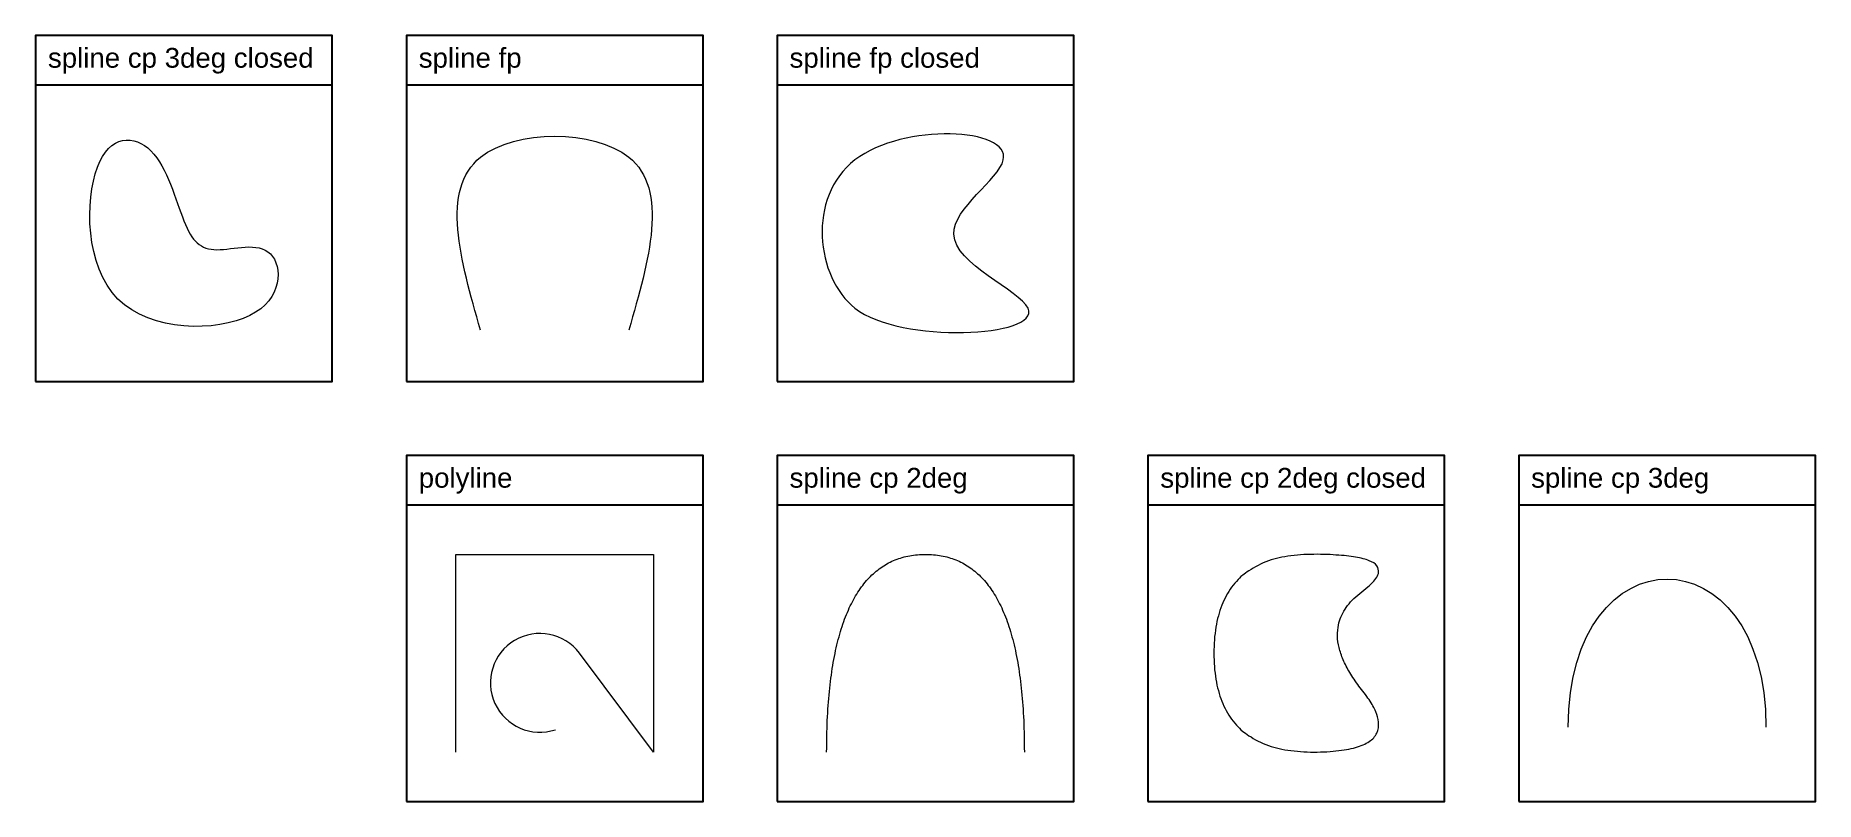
# Model space of a CAD drawing. Extents: x 15 to 735, y 695 to 1005.
import ezdxf

# ---------------------------------------------------------------- set-up
doc = ezdxf.new("R2010")
doc.units = 0
doc.layers.get('0').update_dxf_attribs({"lineweight": 9, "true_color": 0xffffff})
doc.layers.add('boxes', color=7, linetype='Continuous', true_color=0xffffff)
doc.layers.add('entities', color=7, linetype='Continuous', lineweight=13, true_color=0xffffff)
doc.styles.add('textstyle18', font='')
doc.styles.add('textstyle19', font='')
doc.styles.add('textstyle20', font='')
doc.styles.add('textstyle21', font='')
doc.styles.add('textstyle22', font='')
doc.styles.add('textstyle23', font='')
doc.styles.add('textstyle24', font='')
doc.styles.get('textstyle18').set_extended_font_data('Arial')
doc.styles.get('textstyle19').set_extended_font_data('Arial')
doc.styles.get('textstyle20').set_extended_font_data('Arial')
doc.styles.get('textstyle21').set_extended_font_data('Arial')
doc.styles.get('textstyle22').set_extended_font_data('Arial')
doc.styles.get('textstyle23').set_extended_font_data('Arial')
doc.styles.get('textstyle24').set_extended_font_data('Arial')

# ---------------------------------------------------------------- blocks, each defined once
blk = doc.blocks.new('polyline')
blk.add_lwpolyline([(10, 10), (10, 90), (90, 90), (90, 10), (60, 50, 1.953437), (50.32, 19.03)], format="xyb")
blk = doc.blocks.new('spline_cp_2deg')
blk.add_open_spline([(10, 10), (10, 90), (90, 90), (90, 10)], degree=2)
blk = doc.blocks.new('spline_cp_2deg_closed')
blk.add_open_spline([(10, 50), (10, 90), (90, 90), (50, 60), (90, 10), (10, 10), (10, 50)], degree=2)
blk = doc.blocks.new('spline_cp_3deg')
blk.add_open_spline([(10, 10), (10, 90), (90, 90), (90, 10)], degree=3)
blk = doc.blocks.new('spline_cp_3deg_closed')
blk.add_open_spline([(23.33, 23.33), (36.67, 10), (90, 10), (90, 50), (60, 40), (50, 50), (40, 90), (10, 90), (10, 36.67), (23.33, 23.33)], degree=3)
blk = doc.blocks.new('spline_fp')
blk.add_open_spline([(20, 10), (11.83, 38.44), (-3.33, 91.25), (103.33, 91.25), (88.17, 38.44), (80, 10)], degree=3, knots=[0, 0, 0, 0, 70, 130, 200, 200, 200, 200])
blk = doc.blocks.new('spline_fp_closed')
blk.add_open_spline([(20, 20), (4.31, 32.4), (-3.64, 97.3), (109, 91.71), (37.95, 46.65), (130.14, 9.78), (38.31, 5.54), (20, 20)], degree=3, knots=[0, 0, 0, 0, 60, 120, 156.055513, 198.48192, 268.48192, 268.48192, 268.48192, 268.48192])

msp = doc.modelspace()

# ---------------------------------------------------------------- linework, layer by layer
at = {"layer": 'boxes'}
for p, q in [((15, 985), (135, 985)), ((165, 985), (285, 985)), ((315, 985), (435, 985)), ((165, 815), (285, 815)), ((315, 815), (435, 815)), ((465, 815), (585, 815)), ((615, 815), (735, 815))]:
    msp.add_line(p, q, dxfattribs=at)
for points in [[(15, 865), (135, 865), (135, 1005), (15, 1005)], [(165, 865), (285, 865), (285, 1005), (165, 1005)], [(315, 865), (435, 865), (435, 1005), (315, 1005)], [(165, 695), (285, 695), (285, 835), (165, 835)], [(315, 695), (435, 695), (435, 835), (315, 835)], [(465, 695), (585, 695), (585, 835), (465, 835)], [(615, 695), (735, 695), (735, 835), (615, 835)]]:
    msp.add_lwpolyline(points, close=True, dxfattribs=at)

# ---------------------------------------------------------------- block references
at = {"layer": 'entities'}
for name, p in [('spline_cp_3deg_closed', (25, 875)), ('spline_fp', (175, 875.78)), ('spline_fp_closed', (326.47, 874.65)), ('spline_cp_3deg', (625, 715)), ('polyline', (175, 705)), ('spline_cp_2deg', (325, 705)), ('spline_cp_2deg_closed', (481.67, 705))]:
    msp.add_blockref(name, p, dxfattribs=at)

# ---------------------------------------------------------------- texts
at = {"layer": 'boxes', "char_height": 8, "attachment_point": 1}
for s, insert, style in [('spline cp 3deg closed', (20, 1000), 'textstyle22'), ('spline fp', (170, 1000), 'textstyle23'), ('spline fp closed', (320, 1000), 'textstyle24'), ('polyline', (170, 830), 'textstyle18'), ('spline cp 2deg', (320, 830), 'textstyle19'), ('spline cp 2deg closed', (470, 830), 'textstyle20'), ('spline cp 3deg', (620, 830), 'textstyle21')]:
    msp.add_mtext(s, dxfattribs=dict(at, insert=insert, style=style))

doc.saveas('drawing.dxf')
